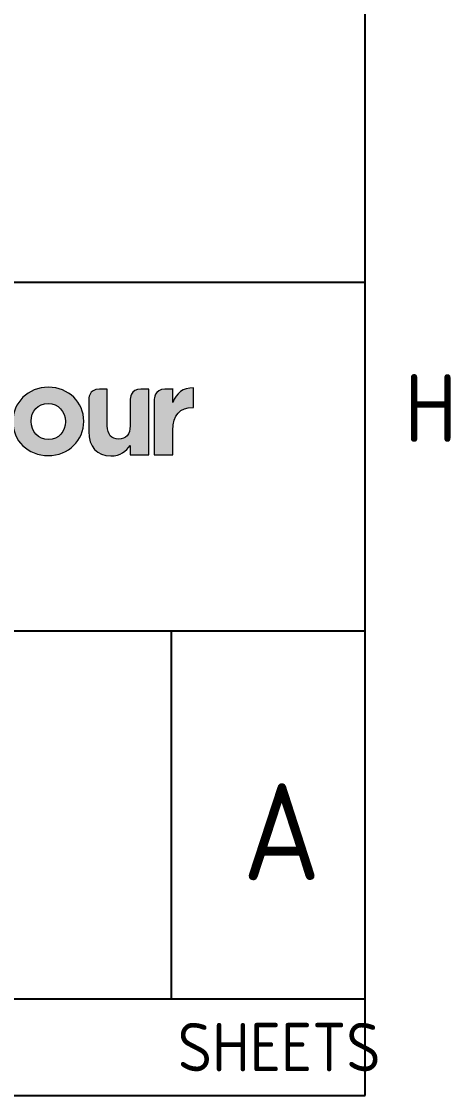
# Paper-space layout 'SHEET2' of a CAD drawing. Header units: metres. Extents: x 0 to 1324, y -5 to 581.
# Drawn here: x 1297.2 to 1319.4, y 3.6 to 59.1 of the extents above; entities that cross this region are included whole.
import ezdxf
from ezdxf.enums import TextEntityAlignment as Align

# ---------------------------------------------------------------- set-up
doc = ezdxf.new("R2010")
doc.units = ezdxf.units.M
doc.layers.get('0').update_dxf_attribs({"color": 6})
doc.layers.add('Notes', color=7, linetype='Continuous')
doc.layers.add('SupportsUG_SP_EXT', color=7, linetype='Continuous')
doc.styles.add('iecISOCP', font='isocp.shx')
doc.styles.get("Standard").update_dxf_attribs({"font": 'arial.ttf'})

# ---------------------------------------------------------------- blocks, each defined once
blk = doc.blocks.new('EE_LOGO')
h = blk.add_hatch(color=7)
edge = h.paths.add_edge_path(flags=16)
edge.add_spline(control_points=[(19.518, 2.158), (19.518, 2.657), (19.157, 3.092), (18.627, 3.092), (18.078, 3.092), (17.749, 2.669), (17.749, 2.171), (17.749, 2.171), (17.749, 2.158), (17.749, 2.158), (17.749, 1.659), (18.109, 1.223), (18.64, 1.223), (19.189, 1.223), (19.518, 1.646), (19.518, 2.145), (19.518, 2.145), (19.518, 2.158), (19.518, 2.158)], knot_values=[0, 0, 0, 0, 1, 1, 1, 2, 2, 2, 3, 3, 3, 4, 4, 4, 5, 5, 5, 6, 6, 6, 6], degree=3, periodic=0)
edge = h.paths.add_edge_path()
edge.add_spline(control_points=[(18.627, 0.396), (17.579, 0.396), (16.802, 1.173), (16.802, 2.145), (16.802, 2.145), (16.802, 2.158), (16.802, 2.158), (16.802, 3.13), (17.585, 3.92), (18.64, 3.92), (19.688, 3.92), (20.465, 3.143), (20.465, 2.171), (20.465, 2.171), (20.465, 2.158), (20.465, 2.158), (20.465, 1.185), (19.682, 0.396), (18.627, 0.396)], knot_values=[0, 0, 0, 0, 1, 1, 1, 2, 2, 2, 3, 3, 3, 4, 4, 4, 5, 5, 5, 6, 6, 6, 6], degree=3, periodic=0)
h = blk.add_hatch(color=7)
edge = h.paths.add_edge_path()
edge.add_spline(control_points=[(26.094, 2.884), (25.456, 2.884), (25.065, 2.499), (25.065, 1.691), (25.065, 1.691), (25.065, 0.441), (25.065, 0.441), (25.065, 0.441), (24.105, 0.441), (24.105, 0.441), (24.105, 0.441), (24.105, 3.238), (24.105, 3.269), (24.105, 3.3), (24.103, 3.825), (24.662, 3.825), (25.221, 3.825), (25.065, 3.825), (25.065, 3.825), (25.065, 3.825), (25.065, 3.143), (25.065, 3.143), (25.261, 3.611), (25.576, 3.914), (26.144, 3.889), (26.144, 3.889), (26.144, 2.884), (26.144, 2.884), (26.144, 2.884), (26.094, 2.884), (26.094, 2.884)], knot_values=[0, 0, 0, 0, 1, 1, 1, 2, 2, 2, 3, 3, 3, 4, 4, 4, 5, 5, 5, 6, 6, 6, 7, 7, 7, 8, 8, 8, 9, 9, 9, 10, 10, 10, 10], degree=3, periodic=0)
h = blk.add_hatch(color=7)
edge = h.paths.add_edge_path()
edge.add_spline(control_points=[(22.864, 0.44), (22.864, 0.44), (22.864, 0.92), (22.864, 0.92), (22.643, 0.636), (22.359, 0.377), (21.872, 0.377), (21.146, 0.377), (20.723, 0.857), (20.723, 1.633), (20.723, 1.633), (20.723, 3.221), (20.723, 3.269), (20.723, 3.317), (20.719, 3.825), (21.276, 3.825), (21.683, 3.825), (21.683, 3.825), (21.683, 3.825), (21.683, 3.825), (21.683, 1.937), (21.683, 1.937), (21.683, 1.482), (21.898, 1.248), (22.264, 1.248), (22.63, 1.248), (22.864, 1.482), (22.864, 1.937), (22.864, 1.937), (22.864, 3.204), (22.864, 3.27), (22.864, 3.338), (22.87, 3.825), (23.421, 3.825), (23.824, 3.825), (23.824, 3.825), (23.824, 3.825), (23.824, 3.825), (23.824, 0.44), (23.824, 0.44), (23.824, 0.44), (22.864, 0.44), (22.864, 0.44)], knot_values=[0, 0, 0, 0, 1, 1, 1, 2, 2, 2, 3, 3, 3, 4, 4, 4, 5, 5, 5, 6, 6, 6, 7, 7, 7, 8, 8, 8, 9, 9, 9, 10, 10, 10, 11, 11, 11, 12, 12, 12, 13, 13, 13, 14, 14, 14, 14], degree=3, periodic=0)
at = {"color": 7, "lineweight": 0}
for points, knots in [([(18.627, 0.396), (17.579, 0.396), (16.802, 1.173), (16.802, 2.145), (16.802, 2.145), (16.802, 2.158), (16.802, 2.158), (16.802, 3.13), (17.585, 3.92), (18.64, 3.92), (19.688, 3.92), (20.465, 3.143), (20.465, 2.171), (20.465, 2.171), (20.465, 2.158), (20.465, 2.158), (20.465, 1.185), (19.682, 0.396), (18.627, 0.396)], [0, 0, 0, 0, 1, 1, 1, 2, 2, 2, 3, 3, 3, 4, 4, 4, 5, 5, 5, 6, 6, 6, 6]), ([(26.094, 2.884), (25.456, 2.884), (25.065, 2.499), (25.065, 1.691), (25.065, 1.691), (25.065, 0.441), (25.065, 0.441), (25.065, 0.441), (24.105, 0.441), (24.105, 0.441), (24.105, 0.441), (24.105, 3.238), (24.105, 3.269), (24.105, 3.3), (24.103, 3.825), (24.662, 3.825), (25.221, 3.825), (25.065, 3.825), (25.065, 3.825), (25.065, 3.825), (25.065, 3.143), (25.065, 3.143), (25.261, 3.611), (25.576, 3.914), (26.144, 3.889), (26.144, 3.889), (26.144, 2.884), (26.144, 2.884), (26.144, 2.884), (26.094, 2.884), (26.094, 2.884)], [0, 0, 0, 0, 1, 1, 1, 2, 2, 2, 3, 3, 3, 4, 4, 4, 5, 5, 5, 6, 6, 6, 7, 7, 7, 8, 8, 8, 9, 9, 9, 10, 10, 10, 10]), ([(22.864, 0.44), (22.864, 0.44), (22.864, 0.92), (22.864, 0.92), (22.643, 0.636), (22.359, 0.377), (21.872, 0.377), (21.146, 0.377), (20.723, 0.857), (20.723, 1.633), (20.723, 1.633), (20.723, 3.221), (20.723, 3.269), (20.723, 3.317), (20.719, 3.825), (21.276, 3.825), (21.683, 3.825), (21.683, 3.825), (21.683, 3.825), (21.683, 3.825), (21.683, 1.937), (21.683, 1.937), (21.683, 1.482), (21.898, 1.248), (22.264, 1.248), (22.63, 1.248), (22.864, 1.482), (22.864, 1.937), (22.864, 1.937), (22.864, 3.204), (22.864, 3.27), (22.864, 3.338), (22.87, 3.825), (23.421, 3.825), (23.824, 3.825), (23.824, 3.825), (23.824, 3.825), (23.824, 3.825), (23.824, 0.44), (23.824, 0.44), (23.824, 0.44), (22.864, 0.44), (22.864, 0.44)], [0, 0, 0, 0, 1, 1, 1, 2, 2, 2, 3, 3, 3, 4, 4, 4, 5, 5, 5, 6, 6, 6, 7, 7, 7, 8, 8, 8, 9, 9, 9, 10, 10, 10, 11, 11, 11, 12, 12, 12, 13, 13, 13, 14, 14, 14, 14]), ([(19.518, 2.158), (19.518, 2.657), (19.157, 3.092), (18.627, 3.092), (18.078, 3.092), (17.749, 2.669), (17.749, 2.171), (17.749, 2.171), (17.749, 2.158), (17.749, 2.158), (17.749, 1.659), (18.109, 1.223), (18.64, 1.223), (19.189, 1.223), (19.518, 1.646), (19.518, 2.145), (19.518, 2.145), (19.518, 2.158), (19.518, 2.158)], [0, 0, 0, 0, 1, 1, 1, 2, 2, 2, 3, 3, 3, 4, 4, 4, 5, 5, 5, 6, 6, 6, 6])]:
    blk.add_open_spline(points, degree=3, knots=knots, dxfattribs=at)
blk = doc.blocks.new('A1_FRAME_TITLE')
at = {"layer": 'Notes', "linetype": 'Continuous'}
blk.add_line((803.451, 5.973), (803.451, 573.973), dxfattribs=at)
at = {"layer": 'Notes'}
for p, q in [((733.451, 29.973), (803.451, 29.973)), ((793.451, 10.973), (793.451, 29.973)), ((748.451, 10.973), (803.451, 10.973))]:
    blk.add_line(p, q, dxfattribs=at)
at = {"layer": 'Notes', "linetype": 'Continuous', "flags": 128}
for points in [[(-11.549, 47.973), (803.451, 47.973)], [(-11.549, 5.973), (803.451, 5.973)]]:
    blk.add_lwpolyline(points, dxfattribs=at)
blk.add_blockref('EE_LOGO', (768.451, 38.618))
blk.add_attdef('DRAFT_NUM', (10.616, 23.294), '', height=2.5, rotation=90)
at = {"layer": 'Notes', "style": 'iecISOCP'}
for s, height, p in [('H', 3.5, (806.842, 41.473)), ('SHEET No         OF            SHEETS', 2.5, (775.39, 8.473))]:
    blk.add_text(s, height=height, dxfattribs=at).set_placement(p, align=Align.MIDDLE_CENTER)
at = {"layer": 'Notes', "style": 'iecISOCP', "flags": 8}
blk.add_attdef('VERSION_NO', text='', height=2.5, rotation=90, dxfattribs=at).set_placement((281.951, 43.812), align=Align.MIDDLE_CENTER)
at = {"layer": 'Notes', "style": 'iecISOCP'}
for tag, p in [('CAP_NO', (492.272, 43.457)), ('IE_NUM', (492.134, 37.81)), ('REF_No_1', (314.916, 31.955)), ('REF_1', (341.907, 31.955)), ('GEN_WO', (421.383, 31.409)), ('HV_SWITCH', (492.548, 31.809)), ('REF_No_2', (314.916, 25.955)), ('REF_2', (341.907, 25.955)), ('OH_WO', (421.383, 25.457)), ('UBD_REF', (492.134, 25.473)), ('REF_No_3', (314.916, 19.955)), ('REF_3', (341.907, 19.955)), ('UG_WO', (421.383, 19.697)), ('GIS_MAP_No', (492.134, 19.688)), ('REF_No_4', (314.916, 13.955)), ('REF_4', (341.907, 13.955)), ('HV_OP_DIAG', (492.411, 13.844)), ('SUB_WO', (421.383, 13.457)), ('LGA', (492.03, 7.423)), ('ExportID', (-11.467, 2.39))]:
    blk.add_attdef(tag, p, '', height=2.5, dxfattribs=at)
for tag, height, p in [('T1', 3.5, (663.658, 39.465)), ('T2', 3.5, (663.658, 34.346)), ('scale', 2.5, (547.041, 33.269)), ('T3', 3.5, (663.658, 28.92)), ('DRAWN', 2.5, (547.041, 25.368)), ('T4', 3.5, (663.658, 23.657)), ('T5', 3.5, (663.658, 18.231)), ('REV', 5, (799.139, 17.095)), ('DATE', 2.5, (547.041, 16.88)), ('T6', 3.5, (663.658, 12.969)), ('DESIGN', 2.5, (584.701, 9.155)), ('CHD', 2.5, (547.041, 8.88))]:
    blk.add_attdef(tag, text='', height=height, dxfattribs=at).set_placement(p, align=Align.CENTER)
blk.add_attdef('NUM', text='', height=7, dxfattribs=at).set_placement((771.451, 20.118), align=Align.MIDDLE_CENTER)
for tag, p in [('NS', (769.797, 8.119)), ('SHTS', (784.496, 8.119))]:
    blk.add_attdef(tag, text='', height=2.5, dxfattribs=at).set_placement(p, align=Align.MIDDLE)
at = {"layer": 'Notes', "style": 'iecISOCP', "flags": 1}
for tag, p in [('ProjectType', (-6.374, -26.797)), ('ProjectNumber', (3.011, -26.818)), ('DrawingNumber', (14.965, -26.803)), ('ProjectDescription', (27.015, -26.825)), ('ExportDate', (39.735, -26.789)), ('ExportUserName', (48.606, -26.8)), ('DesignerCompanyName', (60.935, -26.793)), ('ExportAreaOfInterest', (76.551, -26.813)), ('GIS_SUCCESS', (91.448, -26.78)), ('CAD_SUCCESS', (101.24, -26.783)), ('DEPOTCODE', (111.557, -26.877)), ('ExportCategories', (119.534, -26.797)), ('Comments', (133.836, -26.883))]:
    blk.add_attdef(tag, p, '', height=1, dxfattribs=at)

psp = doc.layouts.new('SHEET2')

# ---------------------------------------------------------------- block references
at = {"layer": 'SupportsUG_SP_EXT'}
ref = psp.add_blockref('A1_FRAME_TITLE', (511.506, -2.327), dxfattribs=at)
ref.add_attrib('REV', 'A', dxfattribs={"layer": 'Notes', "height": 5, "style": 'iecISOCP'}).set_placement((1310.645, 14.769), align=Align.CENTER)

doc.saveas('drawing.dxf')
